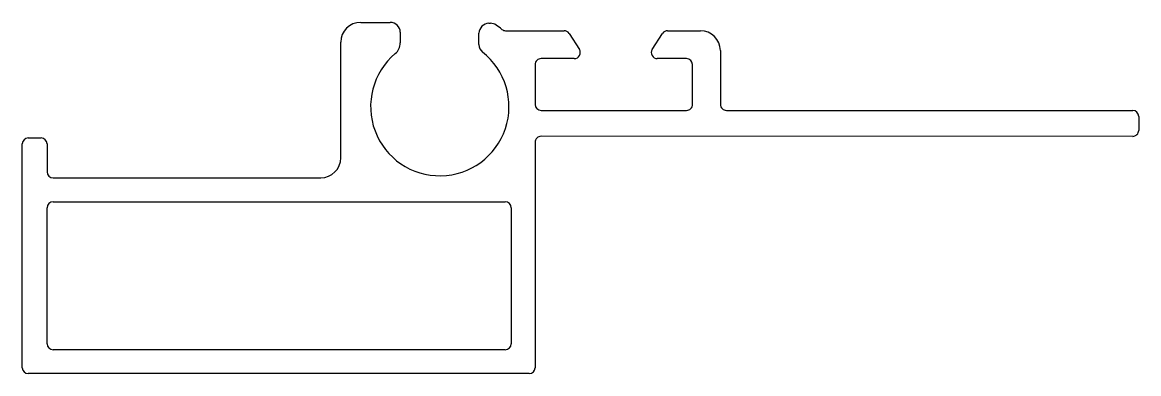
# Model space of a CAD drawing. Extents: x 882 to 938, y 445.2 to 462.9.
import ezdxf

# ---------------------------------------------------------------- set-up
doc = ezdxf.new("R2010")
doc.units = 0
doc.layers.get('0').update_dxf_attribs({"linetype": 'CONTINUOUS'})

msp = doc.modelspace()

# ---------------------------------------------------------------- linework, layer by layer
at = {"color": 0}
for p, q in [((898.99, 462.879), (900.476, 462.879)), ((900.976, 462.379), (900.976, 461.845)), ((905.429, 462.83), (905.506, 462.83)), ((906.267, 462.46), (909.201, 462.46)), ((914.395, 462.46), (916.048, 462.46)), ((897.99, 456.078), (897.99, 461.879)), ((904.929, 461.766), (904.929, 462.33)), ((909.453, 462.323), (909.968, 461.523)), ((913.628, 461.522), (914.143, 462.322)), ((917.048, 461.46), (917.048, 458.76)), ((907.748, 460.76), (907.748, 458.76)), ((909.716, 461.06), (908.048, 461.06)), ((915.346, 461.06), (913.881, 461.06)), ((915.648, 458.76), (915.646, 460.76)), ((908.048, 458.46), (915.348, 458.46)), ((917.348, 458.46), (937.748, 458.459)), ((938.048, 458.159), (938.048, 457.459)), ((882.003, 445.55), (882.003, 456.778)), ((882.303, 457.078), (882.944, 457.078)), ((883.244, 456.778), (883.244, 455.378)), ((907.749, 456.86), (907.748, 445.55)), ((937.748, 457.159), (908.049, 457.16)), ((883.544, 455.078), (896.99, 455.078)), ((883.244, 446.75), (883.244, 453.579)), ((883.544, 453.879), (906.25, 453.879)), ((906.55, 453.579), (906.55, 446.75)), ((906.25, 446.45), (883.544, 446.45)), ((907.448, 445.25), (882.303, 445.25))]:
    msp.add_line(p, q, dxfattribs=at)
for centre, radius, start, end in [((898.99, 461.879), 1, 90, 180), ((900.476, 462.379), 0.5, 0, 90), ((905.429, 462.33), 0.5, 90, 180), ((905.506, 462.33), 0.5, 55.3079, 90), ((902.945, 458.63), 5, 51.192, 55.3079), ((906.267, 462.76), 0.3, 231.192, 269.9988), ((909.201, 462.16), 0.3, 32.7561, 89.9988), ((914.395, 462.16), 0.3, 89.9965, 147.2368), ((916.048, 461.46), 1, 359.9965, 89.9965), ((900.276, 461.845), 0.7, 310.0715, 0), ((902.962, 458.652), 3.473, 130.0715, 51.9014), ((905.429, 461.766), 0.5, 180, 229.6447), ((909.716, 461.36), 0.3, 269.9965, 32.7561), ((913.881, 461.36), 0.3, 147.2368, 269.9965), ((908.048, 460.76), 0.3, 89.9965, 180), ((915.346, 460.76), 0.3, 0.0447, 89.9965), ((908.048, 458.76), 0.3, 180, 269.9965), ((915.348, 458.76), 0.3, 269.9965, 0.0447), ((917.348, 458.76), 0.3, 179.9965, 269.9965), ((937.748, 458.159), 0.3, 0, 89.9965), ((937.748, 457.459), 0.3, 269.9965, 0), ((882.303, 456.778), 0.3, 90, 180), ((882.944, 456.778), 0.3, 0, 90), ((908.049, 456.86), 0.3, 89.9965, 179.9981), ((896.99, 456.078), 1, 270, 0), ((883.544, 455.378), 0.3, 180, 270), ((883.544, 453.579), 0.3, 90, 180), ((906.25, 453.579), 0.3, 0, 90), ((883.544, 446.75), 0.3, 180, 270), ((906.25, 446.75), 0.3, 270, 0), ((882.303, 445.55), 0.3, 180, 270), ((907.448, 445.55), 0.3, 270, 359.9981)]:
    msp.add_arc(centre, radius, start, end, dxfattribs=at)

doc.saveas('drawing.dxf')
